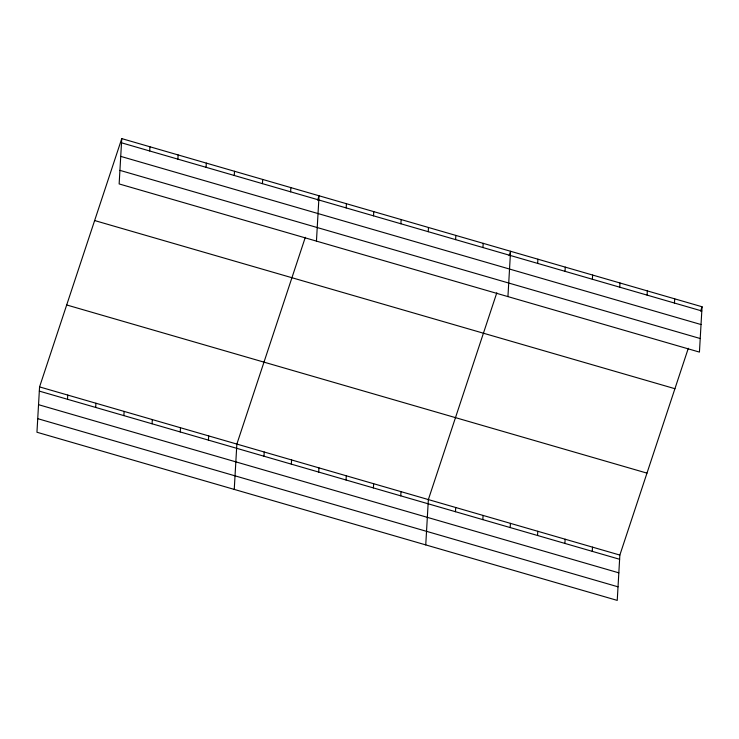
<?xml version="1.0" encoding="UTF-8"?>
<svg xmlns="http://www.w3.org/2000/svg" width="739" height="739" viewBox="0 0 739 739"><rect width="100%" height="100%" fill="white"/><g stroke="black" fill="none" stroke-linecap="round" stroke-linejoin="round"><path stroke-width="1.11" d="M121.759 138.609L119.145 183.937L699.436 352.097L702.05 306.759L121.759 138.609L39.564 386.903L36.95 432.241L617.241 600.391L619.855 555.063L688.305 348.281M67.508 399.282L67.748 395.079M95.691 407.448L95.931 403.245M123.875 415.614L124.124 411.411M149.703 150.978L149.943 146.775M152.068 423.789L152.308 419.576M177.887 159.153L178.127 154.941M180.251 431.955L180.492 427.742M206.07 167.319L206.32 163.107M208.435 440.121L208.675 435.908M234.263 175.485L234.503 171.272M234.245 489.412L236.859 444.084L305.318 237.293M262.447 183.651L262.687 179.448M263.98 456.212L264.22 452.009M290.63 191.817L290.87 187.614M291.332 464.147L291.572 459.935M316.449 241.108L319.054 195.78L317.613 200.149M318.694 472.073L318.934 467.861M346.175 207.918L346.415 203.705M346.046 479.999L346.286 475.787M373.528 215.843L373.768 211.631M373.398 487.925L373.648 483.712M400.889 223.769L401.129 219.557M400.76 495.851L401 491.647M428.241 231.695L428.481 227.492M425.747 544.902L428.361 499.573L496.811 292.783M455.603 239.621L455.843 235.418M455.473 511.711L455.714 507.499M482.955 247.556L483.195 243.343M482.826 519.637L483.075 515.425M507.942 296.598L510.557 251.269L509.106 255.639M510.187 527.563L510.427 523.351M537.669 263.407L537.909 259.195M537.539 535.489L537.789 531.276M565.021 271.333L565.27 267.121M564.901 543.414L565.141 539.211M592.382 279.259L592.623 275.056M592.253 551.34L592.493 547.137M619.735 287.185L619.984 282.982M647.096 295.12L647.336 290.907M674.448 303.045L674.698 298.833M700.6 311.128L702.05 306.759M121.519 142.812L701.81 310.971M120.734 156.382L701.025 324.541M119.93 170.367L700.221 338.527M94.638 220.545L674.929 388.705M66.686 304.967L646.976 473.126M39.564 386.903L619.855 555.063M39.324 391.116L619.615 559.275M38.539 404.686L618.829 572.845M37.735 418.671L618.026 586.821"/></g></svg>
